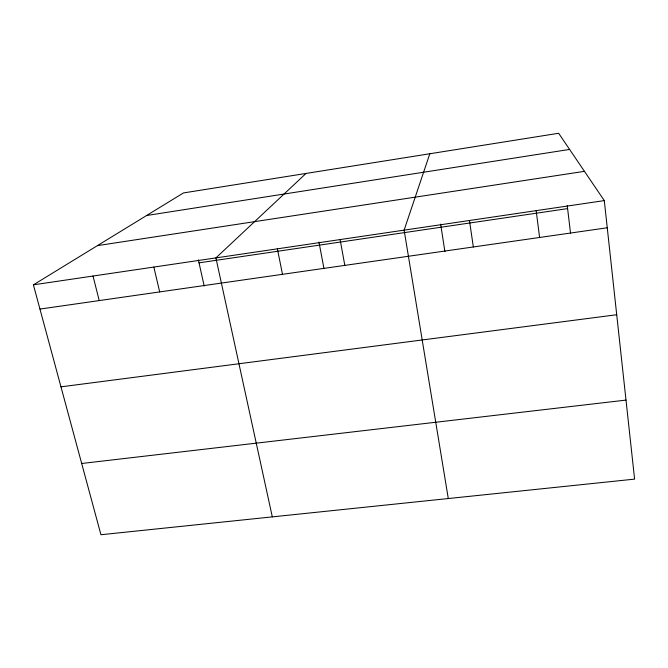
<?xml version="1.0" encoding="UTF-8"?>
<svg xmlns="http://www.w3.org/2000/svg" width="668" height="668" viewBox="0 0 668 668"><rect width="100%" height="100%" fill="white"/><g stroke="black" fill="none" stroke-linecap="round" stroke-linejoin="round"><path stroke-width="1" d="M429.808 153.757L404.123 230.134L448.286 498.537M306.019 173.438L215.906 257.906L272.31 516.873M33.4 284.835L183.458 192.935L558.64 133.266L604.298 200.6L634.6 479.123L100.935 534.734L33.4 284.835L604.298 200.6M146.568 215.522L569.595 149.423M97.428 245.624L584.458 171.342M199.031 262.841L567.6 208.608M39.955 309.075L607.254 227.78M60.963 386.839L616.714 314.737M81.68 463.492L626 400.099M93.011 276.034L99.223 300.583M153.832 267.066L159.685 291.916M198.354 259.819L204.191 286.029M277.379 248.83L282.489 274.323M318.962 242.066L323.93 268.419M340.104 239.578L344.822 265.388M440.671 224.156L444.913 251.677M469.462 220.49L473.336 246.976M536.17 210.645L539.602 237.474M567.241 205.519L570.539 233.232"/></g></svg>
